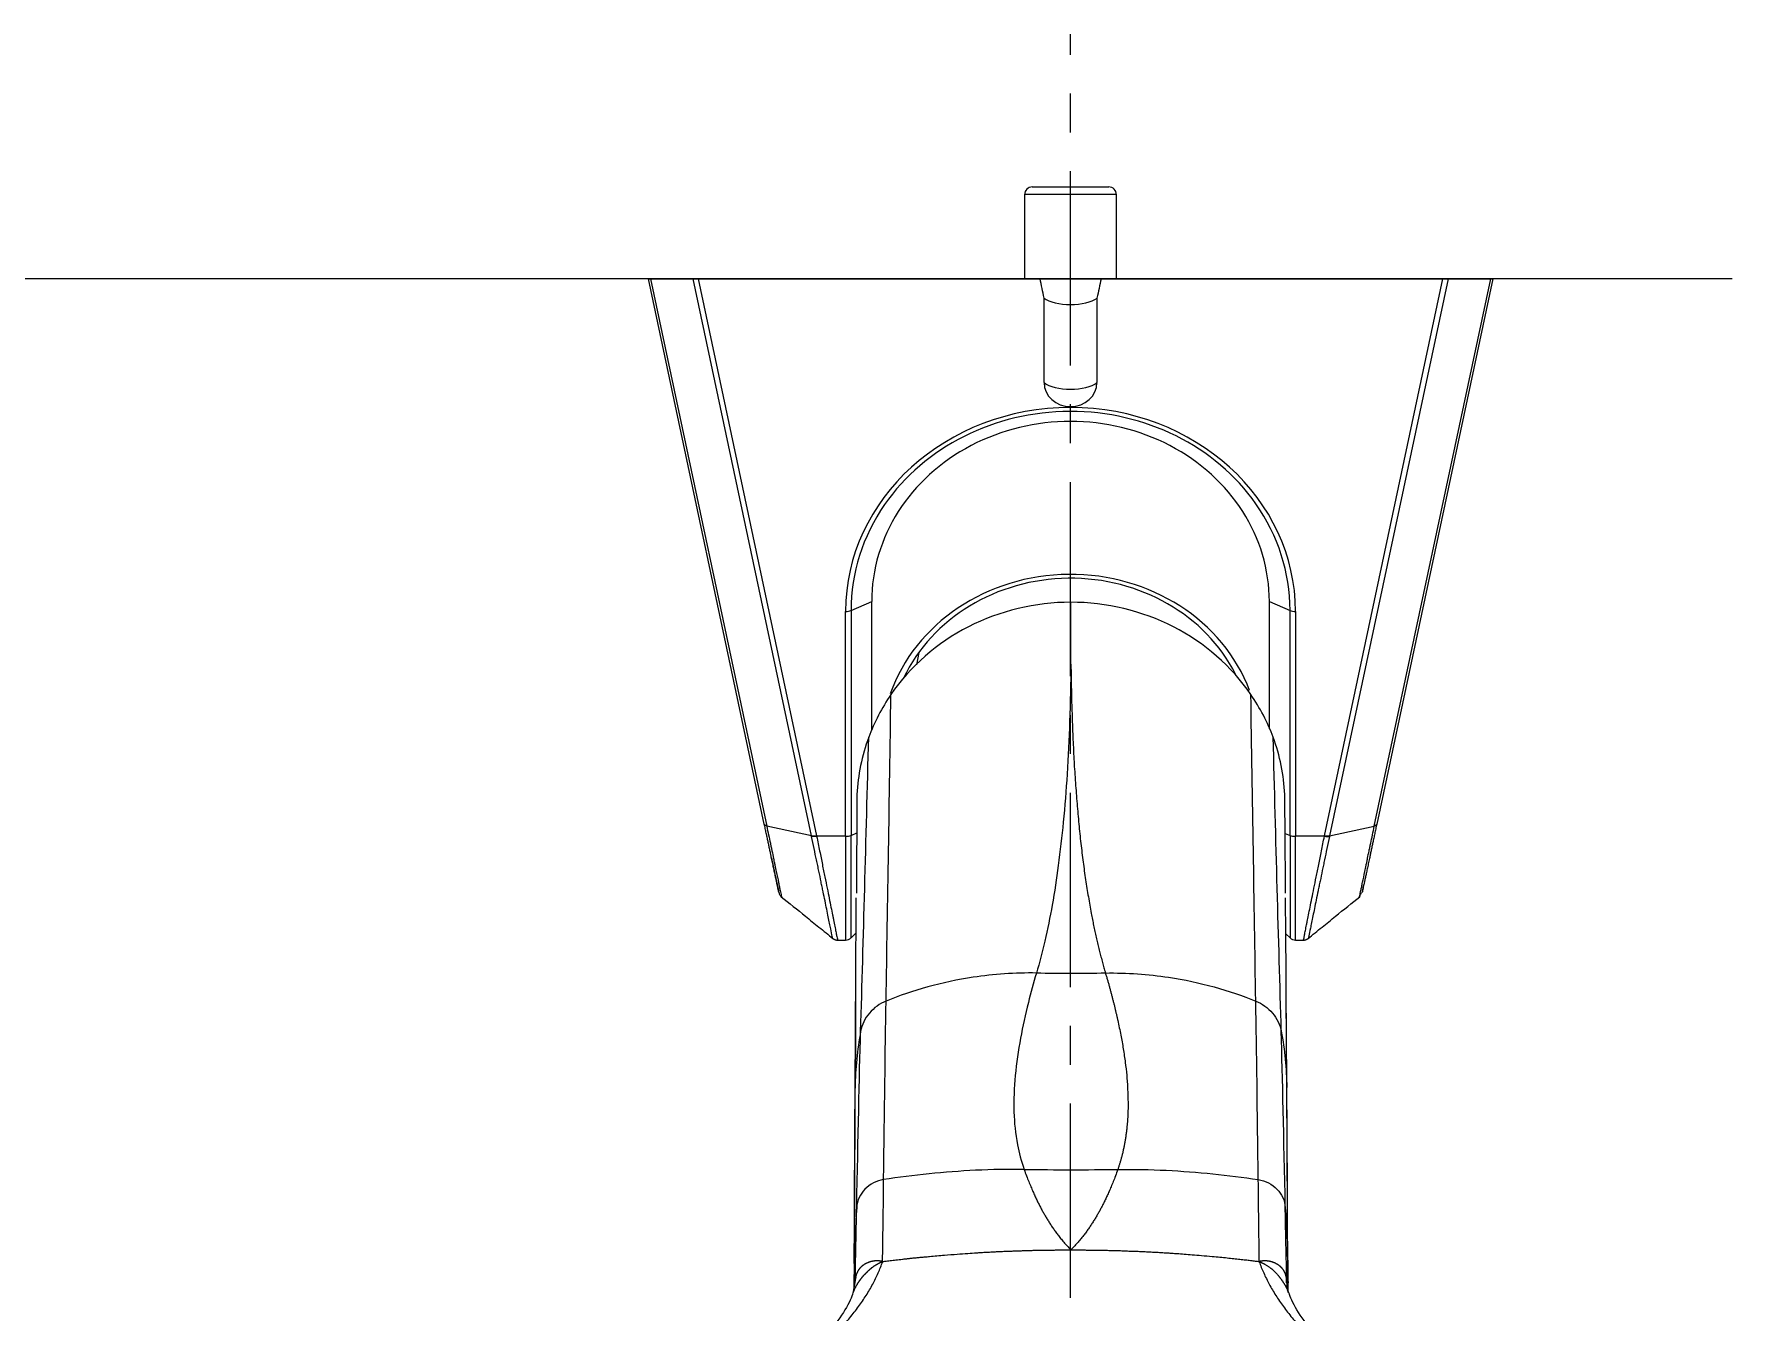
# Model space of a CAD drawing. Header units: millimetres. Extents: x 24958 to 25799, y 1150 to 1745.
# Drawn here: x 25334.2 to 25445.2, y 1440.9 to 1524.4 of the extents above; entities that cross this region are included whole.
import ezdxf

# ---------------------------------------------------------------- set-up
doc = ezdxf.new("R2010")
doc.units = ezdxf.units.MM
doc.linetypes.add('CENTERX2', pattern=[20.32, 12.7, -2.54, 2.54, -2.54])
doc.layers.add('CENTER', color=1, linetype='CENTERX2')
doc.layers.add('벽', color=2, linetype='Continuous')

msp = doc.modelspace()

# ---------------------------------------------------------------- linework, layer by layer
at = {"linetype": 'Continuous', "lineweight": 18}
for p, q in [((25399.46, 1514.41), (25404.46, 1514.41)), ((25398.96, 1513.91), (25398.96, 1508.41)), ((25404.96, 1513.91), (25398.96, 1513.91)), ((25404.96, 1508.41), (25404.96, 1513.91)), ((25381.94, 1472.76), (25374.36, 1508.41)), ((25374.36, 1508.41), (25374.49, 1508.41)), ((25374.49, 1508.41), (25382.1, 1472.63)), ((25374.49, 1508.41), (25377.28, 1508.41)), ((25385.02, 1471.99), (25377.28, 1508.41)), ((25377.28, 1508.41), (25377.61, 1508.41)), ((25377.61, 1508.41), (25399.97, 1508.41)), ((25377.61, 1508.41), (25385.36, 1471.99)), ((25399.97, 1508.41), (25403.96, 1508.41)), ((25403.96, 1508.41), (25426.31, 1508.41)), ((25418.57, 1471.99), (25426.31, 1508.41)), ((25426.64, 1508.41), (25418.9, 1471.99)), ((25421.82, 1472.63), (25429.43, 1508.41)), ((25429.56, 1508.41), (25421.98, 1472.76)), ((25426.31, 1508.41), (25426.64, 1508.41)), ((25426.64, 1508.41), (25429.43, 1508.41)), ((25429.43, 1508.41), (25429.56, 1508.41)), ((25400.23, 1501.62), (25400.23, 1507.15)), ((25403.69, 1507.15), (25403.69, 1501.62)), ((25387.25, 1471.96), (25387.25, 1486.66)), ((25387.61, 1486.73), (25388.96, 1487.3)), ((25387.61, 1486.73), (25387.61, 1472.02)), ((25388.96, 1478.87), (25388.96, 1487.3)), ((25401.99, 1483.22), (25401.99, 1487.26)), ((25414.96, 1478.98), (25414.96, 1487.3)), ((25414.96, 1487.3), (25416.31, 1486.73)), ((25416.31, 1472.02), (25416.31, 1486.73)), ((25416.67, 1486.66), (25416.67, 1471.96)), ((25392.04, 1483.98), (25391.9, 1483.16)), ((25385.02, 1471.99), (25382.1, 1472.63)), ((25387.61, 1472.02), (25387.98, 1472.18)), ((25415.99, 1472.15), (25416.31, 1472.02)), ((25418.9, 1471.99), (25421.82, 1472.63)), ((25387.25, 1471.96), (25385.36, 1471.96)), ((25387.25, 1471.96), (25387.25, 1465.17)), ((25387.61, 1465.32), (25387.61, 1472.02)), ((25416.31, 1472.02), (25416.31, 1465.32)), ((25418.56, 1471.96), (25416.67, 1471.96)), ((25416.67, 1465.17), (25416.67, 1471.96)), ((25387.61, 1465.32), (25387.94, 1465.65)), ((25416.04, 1465.59), (25416.31, 1465.32)), ((25386.72, 1465.17), (25387.25, 1465.17)), ((25416.67, 1465.17), (25417.2, 1465.17))]:
    msp.add_line(p, q, dxfattribs=at)
for centre, start, end in [((25399.46, 1513.91), 90, 180), ((25404.46, 1513.91), 0, 90), ((25387.25, 1465.67), 270, 315), ((25416.67, 1465.67), 225, 270)]:
    msp.add_arc(centre, 0.5, start, end, dxfattribs=at)
for centre, major_axis, ratio, start_param, end_param in [((25401.96, 1507.57), (-2, 0), 0.422618, 0.523599, 2.617994), ((25401.96, 1502.04), (-2, 0), 0.422618, 0.523599, 2.617994), ((25401.96, 1501.62), (1.73, 0), 0.906308, 3.141593, 6.283185), ((25401.96, 1486.66), (-14.71, 0), 0.906308, 3.141593, 6.283185), ((25401.96, 1487.3), (13, 0), 0.906308, 0, 3.141593), ((25401.96, 1486.73), (14.35, 0), 0.906308, 0.565094, 2.581309), ((25401.96, 1486.73), (14.35, 0), 0.906308, 2.581309, 3.141593), ((25401.96, 1486.73), (14.35, 0), 0.906308, 0, 0.565094), ((25401.96, 1477.87), (-12.37, 0), 0.906308, 3.469992, 5.974628), ((25401.96, 1478.07), (11.87, 0), 0.906308, 0.429286, 2.737174), ((25387.25, 1486.87), (0.5, 0), 0.422618, 4.712389, 5.497787), ((25416.67, 1486.87), (-0.5, 0), 0.422618, 0.785398, 1.570796), ((25387.25, 1472.17), (-0.5, 0), 0.422618, 1.570796, 2.356194), ((25416.67, 1472.17), (-0.5, 0), 0.422618, 0.785398, 1.570796), ((25405.67, 1474.22), (13.13, 0), 0.906308, 6.091987, 6.094817), ((25418.56, 1472.17), (0.489, -0.104), 0.414915, 4.800784, 5.542493), ((25401.99, 1793.54), (350, 0), 0.944355, 4.705946, 4.718832), ((25401.99, 1777.04), (350, 0), 0.933942, 4.70364, 4.721138), ((25414.33, -1920.08), (5.61, -3611.35), 0.003957, 2.769522, 2.773607), ((25387.84, -2067.57), (-2.15, -3796.22), 0.001397, 3.531285, 3.532326), ((25416.14, -2067.57), (2.15, -3796.22), 0.001397, 2.750693, 2.751901), ((25446.08, 1443.64), (29.99, 0.92), 0.341047, 3.137322, 3.156159)]:
    msp.add_ellipse(centre, major_axis=major_axis, ratio=ratio, start_param=start_param, end_param=end_param, dxfattribs=at)
for points, degree in [([(25400.23, 1507.15), (25400.14, 1507.57), (25400.05, 1507.99), (25399.97, 1508.41)], 3), ([(25403.96, 1508.41), (25403.87, 1507.99), (25403.78, 1507.57), (25403.69, 1507.15)], 3), ([(25401.99, 1487.26), (25399.66, 1487.26), (25395, 1486.14), (25391.48, 1483.07), (25390.22, 1481.23)], 3), ([(25413.75, 1481.23), (25412.49, 1483.07), (25408.97, 1486.14), (25404.32, 1487.26), (25401.99, 1487.26)], 3), ([(25390.22, 1481.23), (25389.92, 1480.79), (25389.38, 1479.88), (25388.95, 1478.92), (25388.77, 1478.43)], 3), ([(25389.9, 1461.19), (25390.01, 1467.64), (25390.12, 1474.32), (25390.22, 1481.23)], 3), ([(25415.21, 1478.43), (25415.03, 1478.92), (25414.6, 1479.88), (25414.05, 1480.79), (25413.75, 1481.23)], 3), ([(25414.07, 1461.19), (25413.97, 1467.64), (25413.86, 1474.32), (25413.75, 1481.23)], 3), ([(25388.77, 1478.43), (25388.32, 1477.23), (25388.06, 1475.96), (25388, 1474.69)], 3), ([(25388.24, 1459.21), (25388.42, 1465.26), (25388.59, 1471.67), (25388.77, 1478.43)], 3), ([(25415.74, 1459.21), (25415.56, 1465.26), (25415.39, 1471.67), (25415.21, 1478.43)], 3), ([(25415.97, 1474.69), (25415.91, 1475.96), (25415.66, 1477.23), (25415.21, 1478.43)], 3), ([(25388, 1474.68), (25387.96, 1468.24)], 1), ([(25416.02, 1468.24), (25415.97, 1474.68)], 1), ([(25385.03, 1471.95), (25385.03, 1471.96), (25385.03, 1471.98), (25385.02, 1471.99)], 3), ([(25385.36, 1471.99), (25385.36, 1471.96)], 1), ([(25418.9, 1471.99), (25418.89, 1471.98), (25418.89, 1471.96), (25418.89, 1471.95)], 3), ([(25387.88, 1455.54), (25387.9, 1459.43), (25387.93, 1463.56), (25387.95, 1467.94)], 3), ([(25416.1, 1455.54), (25416.08, 1459.43), (25416.05, 1463.56), (25416.02, 1467.94)], 3), ([(25420.86, 1468), (25420.9, 1468.08)], 1), ([(25420.94, 1468.16), (25420.95, 1468.2), (25420.97, 1468.26)], 2), ([(25386.41, 1465.29), (25386.55, 1465.18), (25386.73, 1465.17)], 2), ([(25417.19, 1465.17), (25417.37, 1465.18), (25417.51, 1465.29)], 2), ([(25387.91, 1461.51), (25387.9, 1458.37), (25387.88, 1455.49)], 2), ([(25389.9, 1461.19), (25389.49, 1461.02), (25388.72, 1460.47), (25388.32, 1459.63), (25388.24, 1459.21)], 3), ([(25389.74, 1449.51), (25389.8, 1454.03), (25389.85, 1457.94), (25389.9, 1461.19)], 3), ([(25414.23, 1449.51), (25414.18, 1454.03), (25414.13, 1457.94), (25414.07, 1461.19)], 3), ([(25414.07, 1461.19), (25414.48, 1461.02), (25415.25, 1460.47), (25415.66, 1459.63), (25415.74, 1459.21)], 3), ([(25416.1, 1455.49), (25416.08, 1458.37), (25416.06, 1461.51)], 2), ([(25388.24, 1459.21), (25388.02, 1458), (25387.89, 1456.77), (25387.88, 1455.54)], 3), ([(25387.98, 1447.7), (25388.07, 1452.3), (25388.15, 1456.16), (25388.24, 1459.21)], 3), ([(25415.74, 1459.21), (25415.96, 1458), (25416.08, 1456.77), (25416.1, 1455.54)], 3), ([(25416, 1447.7), (25415.91, 1452.3), (25415.82, 1456.16), (25415.74, 1459.21)], 3), ([(25387.82, 1444.03), (25387.84, 1448.82), (25387.86, 1452.68), (25387.88, 1455.54)], 3), ([(25416.16, 1444.03), (25416.14, 1448.82), (25416.12, 1452.68), (25416.1, 1455.54)], 3), ([(25398.93, 1450.18), (25398.98, 1450.03), (25399.08, 1449.75), (25399.23, 1449.38), (25399.37, 1449.04), (25399.5, 1448.73), (25399.63, 1448.45), (25399.75, 1448.19), (25399.87, 1447.94), (25399.99, 1447.71), (25400.11, 1447.48), (25400.24, 1447.26), (25400.37, 1447.03), (25400.51, 1446.81), (25400.65, 1446.58), (25400.8, 1446.36), (25400.96, 1446.13), (25401.13, 1445.91), (25401.31, 1445.67), (25401.51, 1445.43), (25401.73, 1445.18), (25401.9, 1445.01), (25401.99, 1444.92)], 3), ([(25405.05, 1450.18), (25405, 1450.03), (25404.9, 1449.75), (25404.75, 1449.38), (25404.61, 1449.04), (25404.48, 1448.73), (25404.35, 1448.45), (25404.23, 1448.19), (25404.11, 1447.94), (25403.99, 1447.71), (25403.87, 1447.48), (25403.74, 1447.26), (25403.61, 1447.03), (25403.47, 1446.81), (25403.33, 1446.58), (25403.18, 1446.36), (25403.02, 1446.13), (25402.85, 1445.91), (25402.66, 1445.67), (25402.46, 1445.43), (25402.24, 1445.18), (25402.08, 1445.01), (25401.99, 1444.92)], 3), ([(25389.74, 1449.51), (25389.28, 1449.44), (25388.4, 1448.99), (25388.01, 1448.14), (25387.98, 1447.7)], 3), ([(25414.23, 1449.51), (25414.7, 1449.44), (25415.58, 1448.99), (25415.97, 1448.14), (25416, 1447.7)], 3), ([(25387.98, 1447.7), (25387.9, 1446.48), (25387.84, 1445.25), (25387.82, 1444.03)], 3), ([(25416, 1447.7), (25416.08, 1446.48), (25416.13, 1445.25), (25416.16, 1444.03)], 3), ([(25384.7, 1437.62), (25384.97, 1437.85), (25385.5, 1438.33), (25386.24, 1439.04), (25386.92, 1439.76), (25387.54, 1440.48), (25388.11, 1441.21), (25388.61, 1441.94), (25389.04, 1442.67), (25389.4, 1443.41), (25389.59, 1443.9), (25389.68, 1444.14)], 3), ([(25387.82, 1444.03), (25387.81, 1443.61), (25387.8, 1443.2), (25387.8, 1442.78)], 3), ([(25389.68, 1444.16), (25389.68, 1444.15), (25389.68, 1444.15), (25389.68, 1444.14)], 3), ([(25414.3, 1444.16), (25414.29, 1444.16), (25414.29, 1444.17), (25414.29, 1444.17), (25414.3, 1444.17)], 3), ([(25414.3, 1444.14), (25414.38, 1443.9), (25414.58, 1443.41), (25414.94, 1442.67), (25415.37, 1441.94), (25415.87, 1441.21), (25416.43, 1440.48), (25417.06, 1439.76), (25417.74, 1439.04), (25418.48, 1438.33), (25419.01, 1437.85), (25419.28, 1437.62)], 3), ([(25416.16, 1444.03), (25416.17, 1443.61), (25416.17, 1443.2), (25416.18, 1442.78)], 3), ([(25387.92, 1443.14), (25387.74, 1442.14)], 1), ([(25387.8, 1442.8), (25387.8, 1442.63), (25387.8, 1442.46)], 2), ([(25387.8, 1442.78), (25387.8, 1442.77), (25387.8, 1442.77), (25387.8, 1442.76)], 3), ([(25416.21, 1442.12), (25416.12, 1442.37), (25416.1, 1442.59)], 2), ([(25416.18, 1442.26), (25416.18, 1442.53), (25416.18, 1442.8)], 2), ([(25416.18, 1442.78), (25416.18, 1442.77), (25416.18, 1442.77), (25416.18, 1442.76)], 3)]:
    msp.add_open_spline(points, degree=degree, dxfattribs=at)
for points, degree, knots in [([(25401.99, 1483.22), (25401.97, 1481.98), (25401.92, 1479.59), (25401.76, 1476.14), (25401.51, 1473), (25401.19, 1470.15), (25400.8, 1467.55), (25400.32, 1465.21), (25399.94, 1463.72), (25399.73, 1463.02)], 3, [0, 0, 0, 0, 0.192172, 0.365568, 0.521661, 0.661967, 0.788019, 0.901349, 1, 1, 1, 1]), ([(25401.99, 1483.22), (25401.99, 1483.16), (25401.99, 1483.03), (25401.99, 1482.84), (25402, 1482.65), (25402, 1482.45), (25402, 1482.26), (25402.01, 1482.07), (25402.01, 1481.88), (25402.01, 1481.69), (25402.02, 1481.51), (25402.02, 1481.32), (25402.02, 1481.13), (25402.03, 1480.95), (25402.03, 1480.76), (25402.04, 1480.58), (25402.04, 1480.39), (25402.05, 1480.21), (25402.06, 1480.03), (25402.06, 1479.85), (25402.07, 1479.67), (25402.07, 1479.49), (25402.08, 1479.31), (25402.09, 1479.13), (25402.09, 1478.95), (25402.1, 1478.78), (25402.11, 1478.6), (25402.12, 1478.42), (25402.12, 1478.25), (25402.13, 1478.08), (25402.14, 1477.9), (25402.15, 1477.73), (25402.16, 1477.56), (25402.16, 1477.39), (25402.17, 1477.22), (25402.18, 1477.05), (25402.21, 1476.46), (25402.28, 1475.48), (25402.38, 1474.1), (25402.5, 1472.78), (25402.63, 1471.51), (25402.78, 1470.29), (25402.94, 1469.13), (25403.12, 1468.01), (25403.26, 1467.21), (25403.36, 1466.72), (25403.39, 1466.52), (25403.43, 1466.32), (25403.47, 1466.13), (25403.51, 1465.93), (25403.56, 1465.74), (25403.6, 1465.55), (25403.64, 1465.36), (25403.68, 1465.17), (25403.73, 1464.99), (25403.77, 1464.8), (25403.82, 1464.62), (25403.86, 1464.43), (25403.91, 1464.25), (25403.95, 1464.07), (25404, 1463.89), (25404.05, 1463.72), (25404.1, 1463.54), (25404.14, 1463.37), (25404.19, 1463.2), (25404.23, 1463.08), (25404.24, 1463.02)], 3, [0, 0, 0, 0, 0.00979, 0.019538, 0.029244, 0.038909, 0.048533, 0.058115, 0.067656, 0.077155, 0.086613, 0.096029, 0.105403, 0.114737, 0.124028, 0.133278, 0.142487, 0.151654, 0.16078, 0.169864, 0.178907, 0.187908, 0.196868, 0.205786, 0.214663, 0.223499, 0.232293, 0.241045, 0.249756, 0.258425, 0.267053, 0.27564, 0.284185, 0.292688, 0.301151, 0.309571, 0.31795, 0.388617, 0.456623, 0.521968, 0.584653, 0.643996, 0.70112, 0.756027, 0.808717, 0.818504, 0.828224, 0.837876, 0.847459, 0.856975, 0.866423, 0.875803, 0.885115, 0.894359, 0.903535, 0.912644, 0.921684, 0.930657, 0.939562, 0.948399, 0.957169, 0.96587, 0.974504, 0.983071, 0.991569, 1, 1, 1, 1]), ([(25382.41, 1470.53), (25382.53, 1469.97), (25382.78, 1468.8), (25382.91, 1468.19), (25382.85, 1468.48), (25382.61, 1469.62), (25382.2, 1471.54), (25381.94, 1472.76)], 2, [0, 0, 0, 0.106719, 0.285376, 0.464032, 0.642688, 0.821344, 1, 1, 1]), ([(25382.1, 1472.63), (25382.14, 1472.42), (25382.22, 1472.04), (25382.3, 1471.69), (25382.34, 1471.49), (25382.34, 1471.47), (25382.35, 1471.43), (25382.36, 1471.41), (25382.37, 1471.34), (25382.4, 1471.21), (25382.46, 1470.92), (25382.51, 1470.67), (25382.56, 1470.44), (25382.57, 1470.36), (25382.6, 1470.21), (25382.65, 1469.99), (25382.69, 1469.78), (25382.78, 1469.39), (25382.83, 1469.15), (25382.89, 1468.84), (25382.91, 1468.75), (25382.95, 1468.57), (25382.96, 1468.49), (25383.01, 1468.28), (25383.03, 1468.17), (25383.05, 1468.08), (25383.05, 1468.06), (25383.06, 1468.04), (25383.06, 1468.03), (25383.07, 1468), (25383.07, 1467.99), (25383.07, 1467.99)], 3, [0, 0, 0, 0, 0.071742, 0.143484, 0.143484, 0.152451, 0.152451, 0.161419, 0.161419, 0.179355, 0.215226, 0.286967, 0.286967, 0.322838, 0.322838, 0.358709, 0.430451, 0.430451, 0.573935, 0.573935, 0.645677, 0.645677, 0.717419, 0.717419, 0.860902, 0.860902, 0.896773, 0.896773, 0.932644, 0.932644, 1, 1, 1, 1]), ([(25420.85, 1467.99), (25420.85, 1467.99), (25420.86, 1468), (25420.86, 1468.03), (25420.86, 1468.04), (25420.87, 1468.07), (25420.87, 1468.08), (25420.89, 1468.17), (25420.91, 1468.28), (25420.96, 1468.5), (25420.98, 1468.58), (25421.01, 1468.75), (25421.03, 1468.85), (25421.1, 1469.16), (25421.15, 1469.39), (25421.23, 1469.79), (25421.26, 1469.92), (25421.3, 1470.14), (25421.32, 1470.21), (25421.35, 1470.36), (25421.36, 1470.44), (25421.41, 1470.68), (25421.45, 1470.84), (25421.5, 1471.09), (25421.52, 1471.21), (25421.55, 1471.34), (25421.57, 1471.43), (25421.58, 1471.47), (25421.62, 1471.69), (25421.7, 1472.04), (25421.78, 1472.42), (25421.82, 1472.63)], 3, [0, 0, 0, 0, 0.065958, 0.065958, 0.101882, 0.101882, 0.137807, 0.137807, 0.281506, 0.281506, 0.353355, 0.353355, 0.425205, 0.425205, 0.568904, 0.568904, 0.640753, 0.640753, 0.676678, 0.676678, 0.712602, 0.712602, 0.784452, 0.784452, 0.820376, 0.838339, 0.838339, 0.856301, 0.856301, 0.928151, 1, 1, 1, 1]), ([(25421.98, 1472.76), (25421.72, 1471.53), (25421.32, 1469.64), (25421.07, 1468.48), (25421.01, 1468.18), (25421.1, 1468.61), (25421.14, 1468.79)], 2, [0, 0, 0, 0.2277, 0.455399, 0.683099, 0.910799, 1, 1, 1]), ([(25385.36, 1471.99), (25385.3, 1471.98), (25385.23, 1471.97), (25385.12, 1471.97), (25385.07, 1471.98), (25385.02, 1471.99)], 3, [0, 0, 0, 0, 0.5, 0.5, 1, 1, 1, 1]), ([(25386.41, 1465.29), (25386.41, 1465.29), (25386.41, 1465.3), (25386.4, 1465.33), (25386.4, 1465.35), (25386.39, 1465.39), (25386.38, 1465.41), (25386.36, 1465.54), (25386.33, 1465.71), (25386.26, 1466.02), (25386.24, 1466.14), (25386.18, 1466.4), (25386.15, 1466.54), (25386.06, 1467), (25385.99, 1467.35), (25385.87, 1467.93), (25385.83, 1468.13), (25385.76, 1468.44), (25385.74, 1468.55), (25385.7, 1468.76), (25385.67, 1468.87), (25385.61, 1469.21), (25385.56, 1469.44), (25385.48, 1469.8), (25385.45, 1469.98), (25385.41, 1470.16), (25385.38, 1470.28), (25385.37, 1470.35), (25385.3, 1470.65), (25385.2, 1471.15), (25385.09, 1471.67), (25385.03, 1471.95)], 3, [0, 0, 0, 0, 0.061234, 0.061234, 0.097341, 0.097341, 0.133447, 0.133447, 0.277873, 0.277873, 0.350085, 0.350085, 0.422298, 0.422298, 0.566724, 0.566724, 0.638936, 0.638936, 0.675043, 0.675043, 0.711149, 0.711149, 0.783362, 0.783362, 0.819468, 0.837521, 0.837521, 0.855575, 0.855575, 0.927787, 1, 1, 1, 1]), ([(25385.36, 1471.96), (25385.43, 1471.63), (25385.5, 1471.31), (25385.62, 1470.69), (25385.68, 1470.4), (25385.79, 1469.83), (25385.85, 1469.56), (25385.95, 1469.04), (25386, 1468.8), (25386.1, 1468.33), (25386.14, 1468.11), (25386.22, 1467.7), (25386.26, 1467.51), (25386.34, 1467.14), (25386.37, 1466.98), (25386.42, 1466.74), (25386.44, 1466.63), (25386.46, 1466.51), (25386.48, 1466.45), (25386.48, 1466.42), (25386.48, 1466.4), (25386.49, 1466.4), (25386.49, 1466.39), (25386.49, 1466.39), (25386.49, 1466.39), (25386.49, 1466.39), (25386.49, 1466.39), (25386.49, 1466.39), (25386.52, 1466.24), (25386.57, 1465.97), (25386.64, 1465.64), (25386.68, 1465.4), (25386.72, 1465.24), (25386.73, 1465.18), (25386.73, 1465.17), (25386.73, 1465.17)], 3, [0, 0, 0, 0, 0.074793, 0.074793, 0.149587, 0.149587, 0.22438, 0.22438, 0.299173, 0.299173, 0.373967, 0.373967, 0.44876, 0.44876, 0.523553, 0.523553, 0.56095, 0.579648, 0.588998, 0.593672, 0.596009, 0.597178, 0.597762, 0.598055, 0.598201, 0.598274, 0.598274, 0.598347, 0.598347, 0.67314, 0.747933, 0.822727, 0.89752, 0.972313, 1, 1, 1, 1]), ([(25417.19, 1465.17), (25417.19, 1465.17), (25417.19, 1465.18), (25417.21, 1465.24), (25417.24, 1465.39), (25417.28, 1465.64), (25417.33, 1465.86), (25417.36, 1466.04), (25417.38, 1466.14), (25417.41, 1466.26), (25417.42, 1466.32), (25417.43, 1466.36), (25417.43, 1466.37), (25417.43, 1466.38), (25417.43, 1466.38), (25417.43, 1466.39), (25417.43, 1466.39), (25417.43, 1466.39), (25417.43, 1466.39), (25417.43, 1466.39), (25417.46, 1466.52), (25417.49, 1466.66), (25417.55, 1466.98), (25417.59, 1467.14), (25417.66, 1467.51), (25417.7, 1467.7), (25417.78, 1468.11), (25417.83, 1468.33), (25417.92, 1468.8), (25417.97, 1469.04), (25418.07, 1469.56), (25418.13, 1469.83), (25418.24, 1470.4), (25418.3, 1470.69), (25418.43, 1471.31), (25418.49, 1471.63), (25418.56, 1471.96)], 3, [0, 0, 0, 0, 0.027204, 0.102035, 0.176865, 0.251696, 0.326526, 0.326526, 0.363941, 0.382649, 0.392003, 0.39668, 0.399018, 0.400187, 0.400772, 0.401064, 0.40121, 0.401283, 0.401283, 0.401356, 0.401356, 0.476187, 0.476187, 0.551017, 0.551017, 0.625848, 0.625848, 0.700678, 0.700678, 0.775509, 0.775509, 0.850339, 0.850339, 0.92517, 0.92517, 1, 1, 1, 1]), ([(25418.89, 1471.95), (25418.83, 1471.68), (25418.72, 1471.15), (25418.62, 1470.67), (25418.56, 1470.37), (25418.54, 1470.31), (25418.52, 1470.19), (25418.48, 1470.01), (25418.4, 1469.6), (25418.33, 1469.26), (25418.26, 1468.92), (25418.23, 1468.81), (25418.19, 1468.6), (25418.12, 1468.28), (25418.06, 1467.98), (25417.94, 1467.41), (25417.87, 1467.06), (25417.78, 1466.6), (25417.75, 1466.45), (25417.69, 1466.19), (25417.67, 1466.07), (25417.6, 1465.74), (25417.57, 1465.58), (25417.54, 1465.43), (25417.54, 1465.41), (25417.53, 1465.36), (25417.52, 1465.35), (25417.51, 1465.3), (25417.51, 1465.29), (25417.51, 1465.29)], 3, [0, 0, 0, 0, 0.071454, 0.142907, 0.142907, 0.160771, 0.160771, 0.178634, 0.214361, 0.285815, 0.285815, 0.321542, 0.321542, 0.357269, 0.428722, 0.428722, 0.57163, 0.57163, 0.643083, 0.643083, 0.714537, 0.714537, 0.857445, 0.857445, 0.893171, 0.893171, 0.928898, 0.928898, 1, 1, 1, 1]), ([(25418.9, 1471.99), (25418.85, 1471.98), (25418.8, 1471.97), (25418.69, 1471.97), (25418.63, 1471.98), (25418.57, 1471.99)], 3, [0, 0, 0, 0, 0.5, 0.5, 1, 1, 1, 1]), ([(25382.41, 1470.54), (25382.42, 1470.48), (25382.5, 1470.13), (25382.6, 1469.63), (25382.75, 1468.96), (25382.84, 1468.51), (25382.9, 1468.27), (25382.93, 1468.17), (25382.96, 1468.12), (25382.99, 1468.08), (25383, 1468.06), (25383.01, 1468.05), (25383.02, 1468.04), (25383.03, 1468.03), (25383.04, 1468.02), (25383.06, 1468.01), (25383.06, 1468)], 3, [0, 0, 0, 0, 0.033427, 0.227956, 0.393967, 0.650388, 0.821055, 0.922322, 0.971428, 0.982313, 0.985653, 0.987035, 0.988325, 0.990887, 0.993687, 1, 1, 1, 1]), ([(25383.05, 1468.01), (25383.57, 1467.59), (25384.39, 1466.93), (25385.54, 1466), (25386.13, 1465.52), (25386.43, 1465.27)], 3, [0, 0, 0, 0, 0.469245, 0.724329, 1, 1, 1, 1]), ([(25417.49, 1465.27), (25417.79, 1465.52), (25418.38, 1466), (25419.53, 1466.93), (25420.35, 1467.59), (25420.88, 1468.01)], 3, [0, 0, 0, 0, 0.27571, 0.530774, 1, 1, 1, 1]), ([(25420.86, 1468.02), (25420.86, 1468), (25420.85, 1467.99), (25420.85, 1467.99), (25420.85, 1467.99), (25420.85, 1467.99)], 3, [0, 0, 0, 0, 0.923543, 0.923543, 1, 1, 1, 1]), ([(25399.73, 1463.02), (25398.33, 1463.04), (25394.81, 1462.79), (25391.62, 1461.89), (25389.9, 1461.19)], 3, [0, 0, 0, 0, 0.394903, 1, 1, 1, 1]), ([(25399.73, 1463.02), (25399.54, 1462.37), (25399.15, 1460.94), (25398.65, 1458.71), (25398.31, 1456.34), (25398.21, 1454.04), (25398.4, 1452.01), (25398.73, 1450.73), (25398.93, 1450.18)], 3, [0, 0, 0, 0, 0.149582, 0.332398, 0.526427, 0.714791, 0.880107, 1, 1, 1, 1]), ([(25404.24, 1463.02), (25405.65, 1463.04), (25409.16, 1462.79), (25412.35, 1461.89), (25414.07, 1461.19)], 3, [0, 0, 0, 0, 0.394903, 1, 1, 1, 1]), ([(25404.24, 1463.02), (25404.25, 1462.99), (25404.28, 1462.91), (25404.31, 1462.8), (25404.34, 1462.68), (25404.38, 1462.57), (25404.41, 1462.46), (25404.44, 1462.35), (25404.47, 1462.23), (25404.5, 1462.12), (25404.53, 1462.01), (25404.56, 1461.9), (25404.59, 1461.79), (25404.62, 1461.69), (25404.65, 1461.58), (25404.68, 1461.47), (25404.7, 1461.36), (25404.73, 1461.26), (25404.76, 1461.15), (25404.78, 1461.05), (25404.81, 1460.94), (25404.84, 1460.84), (25404.86, 1460.73), (25404.89, 1460.63), (25404.91, 1460.53), (25404.93, 1460.42), (25404.96, 1460.32), (25404.98, 1460.22), (25405, 1460.12), (25405.03, 1460.02), (25405.11, 1459.64), (25405.25, 1458.98), (25405.41, 1458.07), (25405.54, 1457.19), (25405.64, 1456.32), (25405.7, 1455.44), (25405.72, 1454.78), (25405.72, 1454.35), (25405.72, 1454.13), (25405.71, 1453.92), (25405.7, 1453.64), (25405.68, 1453.29), (25405.65, 1452.93), (25405.61, 1452.63), (25405.58, 1452.37), (25405.54, 1452.12), (25405.5, 1451.88), (25405.45, 1451.64), (25405.41, 1451.45), (25405.38, 1451.31), (25405.36, 1451.21), (25405.33, 1451.11), (25405.31, 1451.02), (25405.28, 1450.92), (25405.26, 1450.83), (25405.23, 1450.73), (25405.2, 1450.64), (25405.17, 1450.55), (25405.14, 1450.45), (25405.11, 1450.36), (25405.08, 1450.27), (25405.06, 1450.21), (25405.05, 1450.18)], 3, [0, 0, 0, 0, 0.009293, 0.018539, 0.027737, 0.036888, 0.045991, 0.055047, 0.064055, 0.073016, 0.081929, 0.090795, 0.099613, 0.108384, 0.117108, 0.125784, 0.134413, 0.142995, 0.151529, 0.160015, 0.168455, 0.176847, 0.185191, 0.193489, 0.201739, 0.209942, 0.218097, 0.226205, 0.234266, 0.24228, 0.250246, 0.326102, 0.398501, 0.467445, 0.532939, 0.603217, 0.669926, 0.686199, 0.702504, 0.718843, 0.735215, 0.766901, 0.797291, 0.816783, 0.835893, 0.854623, 0.872973, 0.890944, 0.908538, 0.915787, 0.923, 0.930177, 0.937319, 0.944425, 0.951496, 0.958531, 0.96553, 0.972494, 0.979423, 0.986317, 0.993176, 1, 1, 1, 1]), ([(25387.87, 1455.11), (25387.87, 1454.4), (25387.86, 1452.93), (25387.84, 1450.47), (25387.83, 1447.93), (25387.82, 1445.39), (25387.81, 1443.63), (25387.8, 1442.76)], 3, [0, 0, 0, 0, 0.238962, 0.458668, 0.658833, 0.839297, 1, 1, 1, 1]), ([(25416.18, 1442.76), (25416.17, 1443.08), (25416.17, 1443.81), (25416.16, 1444.99), (25416.15, 1446.38), (25416.15, 1447.96), (25416.14, 1449.68), (25416.13, 1451.5), (25416.12, 1453.36), (25416.11, 1454.53), (25416.1, 1455.11)], 3, [0, 0, 0, 0, 0.057004, 0.133502, 0.2295, 0.344978, 0.479891, 0.634146, 0.807593, 1, 1, 1, 1]), ([(25398.93, 1450.18), (25397.86, 1450.19), (25394.74, 1450.13), (25391.69, 1449.81), (25389.74, 1449.51)], 3, [0, 0, 0, 0, 0.338013, 1, 1, 1, 1]), ([(25405.05, 1450.18), (25406.11, 1450.19), (25409.24, 1450.13), (25412.28, 1449.81), (25414.23, 1449.51)], 3, [0, 0, 0, 0, 0.338013, 1, 1, 1, 1]), ([(25389.67, 1444.18), (25389.67, 1444.24), (25389.67, 1444.37), (25389.68, 1444.56), (25389.68, 1444.75), (25389.68, 1444.95), (25389.69, 1445.15), (25389.69, 1445.35), (25389.7, 1445.56), (25389.7, 1445.77), (25389.7, 1445.98), (25389.7, 1446.19), (25389.71, 1446.41), (25389.71, 1446.63), (25389.71, 1446.9), (25389.72, 1447.22), (25389.72, 1447.58), (25389.73, 1447.92), (25389.73, 1448.26), (25389.73, 1448.59), (25389.74, 1448.9), (25389.74, 1449.21), (25389.74, 1449.41), (25389.74, 1449.51)], 3, [0, 0, 0, 0, 0.035104, 0.070769, 0.106995, 0.143782, 0.18113, 0.21904, 0.257511, 0.296544, 0.336137, 0.376292, 0.417008, 0.458286, 0.500125, 0.569393, 0.636724, 0.702115, 0.765569, 0.827084, 0.886661, 0.9443, 1, 1, 1, 1]), ([(25387.89, 1442.94), (25387.89, 1443.19), (25387.9, 1443.48), (25387.91, 1444.02), (25387.91, 1444.24), (25387.92, 1444.71), (25387.93, 1444.96), (25387.95, 1446.36), (25387.97, 1447.18), (25387.98, 1447.7)], 3, [0, 0, 0, 0, 0.209746, 0.209746, 0.341455, 0.341455, 0.473164, 0.473164, 1, 1, 1, 1]), ([(25416.09, 1442.76), (25416.09, 1443.05), (25416.08, 1443.4), (25416.07, 1444.02), (25416.07, 1444.24), (25416.06, 1444.71), (25416.05, 1444.96), (25416.02, 1446.36), (25416.01, 1447.18), (25416, 1447.7)], 3, [0, 0, 0, 0, 0.249988, 0.249988, 0.37499, 0.37499, 0.499992, 0.499992, 1, 1, 1, 1]), ([(25389.68, 1444.16), (25389.73, 1444.16), (25389.83, 1444.18), (25390, 1444.2), (25390.18, 1444.22), (25390.36, 1444.24), (25390.55, 1444.26), (25390.76, 1444.29), (25390.97, 1444.31), (25391.2, 1444.34), (25391.43, 1444.36), (25391.67, 1444.39), (25391.93, 1444.41), (25392.19, 1444.44), (25392.46, 1444.46), (25392.97, 1444.51), (25393.67, 1444.57), (25394.51, 1444.64), (25395.21, 1444.69), (25395.73, 1444.72), (25396.13, 1444.75), (25396.44, 1444.77), (25396.74, 1444.78), (25397.05, 1444.8), (25397.36, 1444.81), (25397.67, 1444.83), (25397.98, 1444.84), (25398.29, 1444.85), (25398.59, 1444.86), (25398.9, 1444.87), (25399.21, 1444.88), (25399.52, 1444.89), (25399.83, 1444.9), (25400.14, 1444.9), (25400.45, 1444.91), (25400.75, 1444.91), (25401.06, 1444.91), (25401.37, 1444.92), (25401.68, 1444.92), (25401.89, 1444.92), (25401.99, 1444.92)], 3, [0, 0, 0, 0, 0.01271, 0.026212, 0.040505, 0.05559, 0.071466, 0.088134, 0.105594, 0.123845, 0.142887, 0.162722, 0.183348, 0.204766, 0.226975, 0.249977, 0.329383, 0.397526, 0.454405, 0.500018, 0.525018, 0.550018, 0.575018, 0.600018, 0.625017, 0.650017, 0.675017, 0.700016, 0.725015, 0.750015, 0.775014, 0.800013, 0.825012, 0.85001, 0.875009, 0.900007, 0.925006, 0.950004, 0.975002, 1, 1, 1, 1]), ([(25401.99, 1444.92), (25402.04, 1444.92), (25402.14, 1444.92), (25402.3, 1444.92), (25402.45, 1444.92), (25402.61, 1444.92), (25402.76, 1444.92), (25402.91, 1444.91), (25403.07, 1444.91), (25403.22, 1444.91), (25403.38, 1444.91), (25403.53, 1444.91), (25403.69, 1444.9), (25403.84, 1444.9), (25403.99, 1444.9), (25404.15, 1444.9), (25404.3, 1444.89), (25404.46, 1444.89), (25404.61, 1444.88), (25404.77, 1444.88), (25404.92, 1444.88), (25405.07, 1444.87), (25405.23, 1444.87), (25405.38, 1444.86), (25405.54, 1444.86), (25405.69, 1444.85), (25405.84, 1444.84), (25406, 1444.84), (25406.15, 1444.83), (25406.31, 1444.83), (25406.46, 1444.82), (25406.62, 1444.81), (25406.77, 1444.81), (25406.92, 1444.8), (25407.08, 1444.79), (25407.23, 1444.78), (25407.39, 1444.77), (25407.54, 1444.77), (25407.69, 1444.76), (25407.85, 1444.75), (25408, 1444.74), (25408.16, 1444.73), (25408.36, 1444.72), (25408.62, 1444.7), (25408.97, 1444.68), (25409.41, 1444.64), (25409.94, 1444.6), (25410.56, 1444.55), (25411.16, 1444.5), (25411.72, 1444.45), (25412.19, 1444.4), (25412.62, 1444.35), (25413.02, 1444.31), (25413.39, 1444.27), (25413.72, 1444.23), (25414.02, 1444.19), (25414.21, 1444.17), (25414.3, 1444.16)], 3, [0, 0, 0, 0, 0.012499, 0.024998, 0.037497, 0.049996, 0.062495, 0.074995, 0.087494, 0.099993, 0.112492, 0.124992, 0.137491, 0.149991, 0.16249, 0.17499, 0.187489, 0.199989, 0.212488, 0.224988, 0.237488, 0.249987, 0.262487, 0.274987, 0.287487, 0.299987, 0.312487, 0.324986, 0.337486, 0.349986, 0.362486, 0.374986, 0.387487, 0.399987, 0.412487, 0.424987, 0.437487, 0.449987, 0.462488, 0.474988, 0.487488, 0.499988, 0.514046, 0.535325, 0.563825, 0.599545, 0.642486, 0.692646, 0.750026, 0.790915, 0.829049, 0.864427, 0.897051, 0.92692, 0.954034, 0.978394, 1, 1, 1, 1]), ([(25387.76, 1442.12), (25387.76, 1442.12), (25387.76, 1442.13), (25387.77, 1442.14), (25387.77, 1442.15), (25387.78, 1442.17), (25387.78, 1442.18), (25387.79, 1442.2), (25387.79, 1442.21), (25387.8, 1442.22), (25387.8, 1442.24), (25387.81, 1442.25), (25387.81, 1442.26), (25387.82, 1442.28), (25387.83, 1442.29), (25387.83, 1442.31), (25387.84, 1442.32), (25387.84, 1442.33), (25387.85, 1442.35), (25387.86, 1442.36), (25387.86, 1442.38), (25387.87, 1442.39), (25387.88, 1442.41), (25387.89, 1442.42), (25387.89, 1442.44), (25387.9, 1442.45), (25387.91, 1442.47), (25387.92, 1442.48), (25387.92, 1442.5), (25387.93, 1442.51), (25387.94, 1442.53), (25387.95, 1442.54), (25387.95, 1442.56), (25387.96, 1442.57), (25387.97, 1442.59), (25387.98, 1442.6), (25387.99, 1442.62), (25388, 1442.63), (25388.01, 1442.65), (25388.02, 1442.66), (25388.03, 1442.68), (25388.03, 1442.69), (25388.04, 1442.71), (25388.05, 1442.73), (25388.06, 1442.74), (25388.07, 1442.76), (25388.08, 1442.77), (25388.09, 1442.79), (25388.1, 1442.8), (25388.12, 1442.82), (25388.13, 1442.84), (25388.14, 1442.85), (25388.15, 1442.87), (25388.16, 1442.89), (25388.17, 1442.9), (25388.18, 1442.92), (25388.19, 1442.93), (25388.21, 1442.95), (25388.22, 1442.97), (25388.23, 1442.98), (25388.24, 1443), (25388.25, 1443.02), (25388.27, 1443.03), (25388.28, 1443.05), (25388.29, 1443.07), (25388.31, 1443.08), (25388.32, 1443.1), (25388.33, 1443.12), (25388.35, 1443.13), (25388.36, 1443.15), (25388.37, 1443.17), (25388.39, 1443.18), (25388.41, 1443.2), (25388.42, 1443.23), (25388.44, 1443.25), (25388.46, 1443.27), (25388.48, 1443.29), (25388.5, 1443.31), (25388.52, 1443.33), (25388.54, 1443.35), (25388.56, 1443.37), (25388.58, 1443.39), (25388.6, 1443.41), (25388.62, 1443.43), (25388.64, 1443.45), (25388.66, 1443.47), (25388.68, 1443.49), (25388.7, 1443.51), (25388.72, 1443.53), (25388.74, 1443.55), (25388.76, 1443.57), (25388.78, 1443.59), (25388.8, 1443.61), (25388.82, 1443.62), (25388.84, 1443.64), (25388.86, 1443.66), (25388.88, 1443.68), (25388.9, 1443.7), (25388.92, 1443.71), (25388.94, 1443.73), (25388.96, 1443.75), (25388.98, 1443.76), (25389, 1443.78), (25389.03, 1443.79), (25389.05, 1443.81), (25389.07, 1443.83), (25389.09, 1443.84), (25389.11, 1443.86), (25389.13, 1443.87), (25389.16, 1443.89), (25389.18, 1443.9), (25389.2, 1443.91), (25389.22, 1443.93), (25389.24, 1443.94), (25389.27, 1443.96), (25389.29, 1443.97), (25389.31, 1443.98), (25389.33, 1443.99), (25389.36, 1444.01), (25389.38, 1444.02), (25389.4, 1444.03), (25389.43, 1444.04), (25389.45, 1444.05), (25389.47, 1444.07), (25389.49, 1444.08), (25389.52, 1444.09), (25389.54, 1444.1), (25389.56, 1444.11), (25389.58, 1444.12), (25389.61, 1444.12), (25389.63, 1444.13), (25389.65, 1444.14), (25389.67, 1444.15), (25389.68, 1444.15)], 3, [0, 0, 0, 0, 0.003028, 0.007629, 0.012269, 0.016948, 0.021666, 0.026423, 0.03122, 0.036057, 0.040932, 0.045848, 0.050803, 0.055797, 0.060831, 0.065906, 0.07102, 0.076174, 0.081368, 0.086603, 0.091878, 0.097194, 0.10255, 0.107948, 0.113386, 0.118866, 0.124388, 0.129951, 0.135556, 0.141204, 0.146894, 0.152627, 0.158403, 0.164222, 0.170085, 0.175991, 0.181942, 0.187938, 0.193978, 0.200064, 0.206196, 0.212373, 0.218598, 0.224868, 0.231187, 0.237553, 0.243967, 0.25043, 0.256942, 0.263503, 0.270115, 0.276777, 0.283491, 0.290256, 0.297073, 0.303944, 0.310867, 0.317845, 0.324877, 0.331965, 0.339109, 0.346309, 0.353565, 0.360877, 0.368245, 0.375667, 0.383144, 0.390674, 0.398256, 0.405891, 0.413578, 0.421316, 0.431538, 0.441744, 0.451935, 0.462108, 0.472262, 0.482398, 0.492514, 0.502608, 0.512682, 0.522734, 0.532763, 0.542768, 0.55275, 0.562708, 0.572641, 0.58255, 0.592433, 0.60229, 0.612122, 0.621928, 0.631708, 0.641462, 0.651191, 0.660893, 0.670569, 0.68022, 0.689845, 0.699445, 0.70902, 0.718571, 0.728098, 0.737602, 0.747083, 0.756542, 0.76598, 0.775396, 0.78479, 0.794162, 0.803512, 0.812839, 0.822143, 0.831423, 0.840677, 0.849905, 0.859106, 0.868276, 0.877416, 0.886523, 0.895596, 0.904629, 0.913616, 0.92255, 0.931427, 0.94024, 0.948988, 0.957669, 0.966282, 0.974828, 0.983309, 0.991708, 1, 1, 1, 1]), ([(25387.88, 1442.76), (25387.88, 1442.77), (25387.88, 1442.78), (25387.88, 1442.8), (25387.89, 1442.82), (25387.89, 1442.83), (25387.89, 1442.85), (25387.89, 1442.87), (25387.89, 1442.89), (25387.89, 1442.9), (25387.89, 1442.92), (25387.9, 1442.94), (25387.9, 1442.96), (25387.9, 1442.97), (25387.9, 1442.99), (25387.9, 1443.01), (25387.91, 1443.03), (25387.91, 1443.04), (25387.91, 1443.06), (25387.92, 1443.08), (25387.92, 1443.09), (25387.92, 1443.11), (25387.93, 1443.13), (25387.93, 1443.14), (25387.93, 1443.16), (25387.94, 1443.18), (25387.94, 1443.19), (25387.95, 1443.21), (25387.95, 1443.23), (25387.95, 1443.24), (25387.96, 1443.26), (25387.96, 1443.27), (25387.97, 1443.29), (25387.97, 1443.31), (25387.98, 1443.32), (25387.98, 1443.34), (25387.99, 1443.35), (25388, 1443.37), (25388, 1443.38), (25388.01, 1443.4), (25388.01, 1443.41), (25388.02, 1443.43), (25388.03, 1443.44), (25388.03, 1443.46), (25388.04, 1443.47), (25388.05, 1443.49), (25388.06, 1443.5), (25388.06, 1443.52), (25388.07, 1443.53), (25388.08, 1443.55), (25388.09, 1443.56), (25388.09, 1443.57), (25388.1, 1443.59), (25388.11, 1443.6), (25388.12, 1443.62), (25388.13, 1443.63), (25388.14, 1443.64), (25388.15, 1443.65), (25388.16, 1443.67), (25388.17, 1443.68), (25388.18, 1443.7), (25388.19, 1443.72), (25388.21, 1443.74), (25388.23, 1443.76), (25388.25, 1443.78), (25388.27, 1443.8), (25388.29, 1443.82), (25388.32, 1443.85), (25388.34, 1443.87), (25388.37, 1443.9), (25388.41, 1443.92), (25388.44, 1443.95), (25388.48, 1443.97), (25388.52, 1444), (25388.56, 1444.02), (25388.61, 1444.05), (25388.65, 1444.07), (25388.7, 1444.09), (25388.74, 1444.11), (25388.79, 1444.13), (25388.83, 1444.14), (25388.88, 1444.16), (25388.92, 1444.17), (25388.97, 1444.18), (25389.01, 1444.19), (25389.06, 1444.2), (25389.1, 1444.21), (25389.15, 1444.21), (25389.19, 1444.22), (25389.23, 1444.22), (25389.27, 1444.22), (25389.31, 1444.22), (25389.35, 1444.22), (25389.39, 1444.22), (25389.43, 1444.22), (25389.46, 1444.21), (25389.5, 1444.21), (25389.54, 1444.2), (25389.57, 1444.2), (25389.6, 1444.19), (25389.64, 1444.18), (25389.66, 1444.18), (25389.67, 1444.18)], 3, [0, 0, 0, 0, 0.005452, 0.010889, 0.016313, 0.021723, 0.02712, 0.032507, 0.037883, 0.04325, 0.048608, 0.053959, 0.059303, 0.064642, 0.069976, 0.075306, 0.080634, 0.08596, 0.091285, 0.09661, 0.101936, 0.107265, 0.112596, 0.117931, 0.123271, 0.128617, 0.13397, 0.13933, 0.144699, 0.150077, 0.155466, 0.160866, 0.166278, 0.171704, 0.177143, 0.182597, 0.188067, 0.193553, 0.199057, 0.204579, 0.21012, 0.215681, 0.221263, 0.226866, 0.232491, 0.23814, 0.243812, 0.249509, 0.255231, 0.260979, 0.266755, 0.272557, 0.278388, 0.284248, 0.290138, 0.296058, 0.302009, 0.307992, 0.314007, 0.320055, 0.328461, 0.337677, 0.347707, 0.358554, 0.370221, 0.38271, 0.396023, 0.410161, 0.425127, 0.440922, 0.457547, 0.475005, 0.493298, 0.51243, 0.53352, 0.554329, 0.574859, 0.59511, 0.615083, 0.634778, 0.654196, 0.673338, 0.692205, 0.710796, 0.729112, 0.747155, 0.764926, 0.782425, 0.799655, 0.816616, 0.83331, 0.849739, 0.865906, 0.881812, 0.89746, 0.912852, 0.927991, 0.94288, 0.957523, 0.971921, 0.986079, 1, 1, 1, 1]), ([(25389.67, 1444.18), (25389.67, 1444.18), (25389.67, 1444.18), (25389.67, 1444.18), (25389.67, 1444.18), (25389.67, 1444.18), (25389.67, 1444.18), (25389.67, 1444.18), (25389.68, 1444.18), (25389.68, 1444.18), (25389.68, 1444.18), (25389.68, 1444.17), (25389.68, 1444.17), (25389.68, 1444.17), (25389.68, 1444.16), (25389.68, 1444.16), (25389.68, 1444.16), (25389.68, 1444.16)], 3, [0, 0, 0, 0, 0.037791, 0.065926, 0.085756, 0.101021, 0.118655, 0.143695, 0.178065, 0.222491, 0.277301, 0.342669, 0.481387, 0.614907, 0.744741, 0.872532, 1, 1, 1, 1]), ([(25414.3, 1444.17), (25414.3, 1444.18), (25414.31, 1444.18), (25414.32, 1444.18), (25414.34, 1444.19), (25414.35, 1444.19), (25414.37, 1444.19), (25414.39, 1444.2), (25414.4, 1444.2), (25414.42, 1444.2), (25414.44, 1444.2), (25414.45, 1444.21), (25414.47, 1444.21), (25414.49, 1444.21), (25414.51, 1444.21), (25414.53, 1444.22), (25414.55, 1444.22), (25414.57, 1444.22), (25414.59, 1444.22), (25414.61, 1444.22), (25414.63, 1444.22), (25414.65, 1444.22), (25414.67, 1444.22), (25414.69, 1444.22), (25414.71, 1444.22), (25414.74, 1444.22), (25414.76, 1444.22), (25414.78, 1444.22), (25414.81, 1444.21), (25414.83, 1444.21), (25414.85, 1444.21), (25414.88, 1444.2), (25414.9, 1444.2), (25414.93, 1444.2), (25414.95, 1444.19), (25414.98, 1444.19), (25415, 1444.18), (25415.03, 1444.18), (25415.05, 1444.17), (25415.08, 1444.16), (25415.1, 1444.15), (25415.13, 1444.15), (25415.16, 1444.14), (25415.18, 1444.13), (25415.21, 1444.12), (25415.23, 1444.11), (25415.26, 1444.1), (25415.29, 1444.09), (25415.31, 1444.08), (25415.34, 1444.06), (25415.37, 1444.05), (25415.39, 1444.04), (25415.42, 1444.02), (25415.44, 1444.01), (25415.47, 1443.99), (25415.5, 1443.98), (25415.52, 1443.96), (25415.55, 1443.94), (25415.57, 1443.92), (25415.6, 1443.9), (25415.62, 1443.89), (25415.64, 1443.87), (25415.66, 1443.85), (25415.68, 1443.83), (25415.7, 1443.81), (25415.72, 1443.79), (25415.74, 1443.77), (25415.76, 1443.75), (25415.77, 1443.73), (25415.79, 1443.71), (25415.81, 1443.69), (25415.82, 1443.67), (25415.84, 1443.64), (25415.85, 1443.62), (25415.87, 1443.6), (25415.88, 1443.57), (25415.9, 1443.55), (25415.91, 1443.53), (25415.92, 1443.5), (25415.93, 1443.48), (25415.94, 1443.45), (25415.96, 1443.43), (25415.97, 1443.4), (25415.98, 1443.38), (25415.99, 1443.35), (25416, 1443.33), (25416.01, 1443.3), (25416.01, 1443.27), (25416.02, 1443.25), (25416.03, 1443.22), (25416.04, 1443.19), (25416.04, 1443.16), (25416.05, 1443.14), (25416.06, 1443.11), (25416.06, 1443.08), (25416.07, 1443.05), (25416.07, 1443.02), (25416.07, 1443), (25416.08, 1442.97), (25416.08, 1442.94), (25416.08, 1442.91), (25416.09, 1442.88), (25416.09, 1442.85), (25416.09, 1442.82), (25416.09, 1442.79), (25416.09, 1442.77), (25416.09, 1442.76)], 3, [0, 0, 0, 0, 0.006326, 0.01276, 0.019303, 0.025955, 0.032718, 0.039591, 0.046576, 0.053672, 0.060882, 0.068204, 0.075641, 0.083191, 0.090856, 0.098637, 0.106533, 0.114544, 0.122672, 0.130917, 0.139279, 0.147759, 0.156356, 0.165071, 0.173904, 0.182856, 0.191926, 0.201116, 0.210425, 0.219853, 0.2294, 0.239067, 0.248854, 0.258761, 0.268787, 0.278934, 0.289201, 0.299588, 0.310094, 0.320721, 0.331469, 0.342336, 0.353323, 0.364431, 0.375658, 0.387006, 0.398473, 0.410061, 0.421768, 0.433596, 0.445543, 0.45761, 0.469798, 0.482106, 0.494534, 0.507083, 0.519752, 0.532543, 0.545456, 0.558491, 0.56995, 0.581283, 0.592493, 0.603582, 0.614553, 0.625408, 0.636149, 0.64678, 0.657302, 0.667718, 0.678031, 0.688244, 0.698359, 0.70838, 0.718308, 0.728148, 0.737902, 0.747574, 0.757166, 0.766683, 0.776126, 0.785501, 0.79481, 0.804057, 0.813246, 0.82238, 0.831464, 0.840501, 0.849495, 0.858451, 0.867372, 0.876263, 0.885128, 0.893971, 0.902797, 0.911609, 0.920413, 0.929213, 0.938014, 0.946819, 0.955633, 0.964461, 0.973307, 0.982176, 0.991072, 1, 1, 1, 1]), ([(25414.3, 1444.14), (25414.3, 1444.15), (25414.3, 1444.15), (25414.3, 1444.15), (25414.3, 1444.15), (25414.3, 1444.15), (25414.3, 1444.15), (25414.3, 1444.15), (25414.3, 1444.16), (25414.3, 1444.16), (25414.3, 1444.16), (25414.3, 1444.16)], 3, [0, 0, 0, 0, 0.106875, 0.213935, 0.32157, 0.430161, 0.540082, 0.651692, 0.765334, 0.881335, 1, 1, 1, 1]), ([(25414.3, 1444.14), (25414.3, 1444.14), (25414.31, 1444.14), (25414.31, 1444.14), (25414.32, 1444.14), (25414.33, 1444.13), (25414.35, 1444.13), (25414.36, 1444.12), (25414.38, 1444.12), (25414.4, 1444.11), (25414.42, 1444.1), (25414.45, 1444.09), (25414.48, 1444.07), (25414.51, 1444.06), (25414.54, 1444.04), (25414.58, 1444.03), (25414.61, 1444.01), (25414.65, 1443.99), (25414.7, 1443.96), (25414.76, 1443.93), (25414.83, 1443.88), (25414.9, 1443.84), (25414.97, 1443.78), (25415.07, 1443.71), (25415.17, 1443.62), (25415.29, 1443.52), (25415.38, 1443.42), (25415.46, 1443.34), (25415.52, 1443.26), (25415.57, 1443.21), (25415.61, 1443.16), (25415.63, 1443.13), (25415.66, 1443.09), (25415.69, 1443.05), (25415.72, 1443.02), (25415.75, 1442.98), (25415.77, 1442.94), (25415.8, 1442.9), (25415.83, 1442.87), (25415.85, 1442.83), (25415.87, 1442.79), (25415.9, 1442.75), (25415.92, 1442.72), (25415.94, 1442.68), (25415.96, 1442.64), (25415.99, 1442.61), (25416.01, 1442.57), (25416.03, 1442.53), (25416.04, 1442.5), (25416.06, 1442.46), (25416.08, 1442.42), (25416.11, 1442.38), (25416.13, 1442.31), (25416.17, 1442.24), (25416.19, 1442.17), (25416.21, 1442.13), (25416.22, 1442.11)], 3, [0, 0, 0, 0, 0.001389, 0.003642, 0.00677, 0.01079, 0.015719, 0.021579, 0.028387, 0.036153, 0.044867, 0.054525, 0.065138, 0.076721, 0.089296, 0.102886, 0.11752, 0.133218, 0.150002, 0.176096, 0.204106, 0.234078, 0.26605, 0.300051, 0.361136, 0.416054, 0.464373, 0.505809, 0.540186, 0.567395, 0.587376, 0.600092, 0.617263, 0.634157, 0.650774, 0.667119, 0.683201, 0.699036, 0.714641, 0.730027, 0.745203, 0.760178, 0.774961, 0.789558, 0.803975, 0.818215, 0.832284, 0.846185, 0.859919, 0.873489, 0.886897, 0.900143, 0.928095, 0.954883, 0.980487, 1, 1, 1, 1]), ([(25387.73, 1442.13), (25387.69, 1441.97), (25387.5, 1441.42), (25386.81, 1440.33), (25385.62, 1438.9), (25384.57, 1437.88), (25383.98, 1437.37)], 3, [0, 0, 0, 0, 0.124199, 0.419294, 0.711306, 1, 1, 1, 1]), ([(25420.04, 1437.33), (25419.44, 1437.85), (25418.37, 1438.87), (25417.17, 1440.32), (25416.48, 1441.41), (25416.29, 1441.96), (25416.25, 1442.12)], 3, [0, 0, 0, 0, 0.29023, 0.58286, 0.877664, 1, 1, 1, 1])]:
    msp.add_open_spline(points, degree=degree, knots=knots, dxfattribs=at)
for points, weights in [([(25382.1, 1472.63), (25381.96, 1472.67), (25381.94, 1472.76)], [0.999913056529, 0.931948008052, 1]), ([(25421.98, 1472.76), (25421.96, 1472.67), (25421.82, 1472.63)], [1, 0.931948007754, 0.999913056334]), ([(25385.36, 1471.96), (25385.17, 1471.92), (25385.03, 1471.95)], [1, 0.932018014011, 1])]:
    msp.add_rational_spline(points, weights, degree=2, dxfattribs=at)
at = {"layer": 'CENTER'}
msp.add_line((25401.96, 1360.5), (25401.96, 1524.41), dxfattribs=at)
at = {"layer": '벽'}
msp.add_line((25445.21, 1508.41), (25001.71, 1508.41), dxfattribs=at)

doc.saveas('drawing.dxf')
